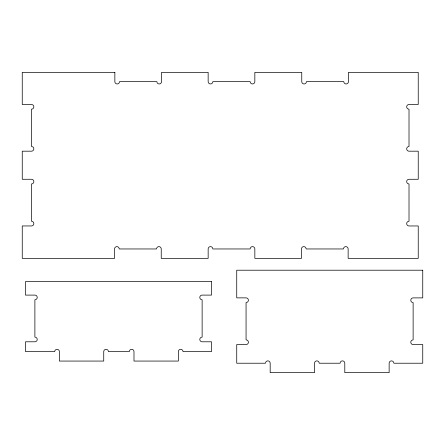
<?xml version="1.0" encoding="UTF-8"?>
<svg xmlns="http://www.w3.org/2000/svg" width="445" height="445" viewBox="0 0 445 445"><rect width="100%" height="100%" fill="white"/><g stroke="black" fill="none" stroke-linecap="round" stroke-linejoin="round"><path stroke-width="0.67" d="M114.855 72.357L22.25 72.357L22.25 104.497L31.406 104.497A2.336 2.336 0 0 1 33.837 106.778A2.336 2.336 0 0 1 31.5 109.164L31.5 146.511A2.336 2.336 0 0 1 33.837 148.847A2.336 2.336 0 0 1 31.5 151.183L22.25 151.183L22.25 179.274L31.406 179.274A2.336 2.336 0 0 1 33.837 181.554A2.336 2.336 0 0 1 31.5 183.935L31.5 221.287A2.336 2.336 0 0 1 33.837 223.624A2.336 2.336 0 0 1 31.5 225.954L22.25 225.96L22.25 258.373L114.549 258.373L114.549 249.055A2.336 2.336 0 0 1 116.829 246.625A2.336 2.336 0 0 1 119.216 248.961L156.562 248.961A2.336 2.336 0 0 1 158.898 246.625A2.336 2.336 0 0 1 161.235 248.961L161.235 258.373L208.154 258.373L208.154 249.055A2.336 2.336 0 0 1 210.441 246.625A2.336 2.336 0 0 1 212.821 248.961L250.173 248.961A2.336 2.336 0 0 1 252.51 246.625A2.336 2.336 0 0 1 254.84 248.961L254.846 258.373L301.454 258.373L301.454 249.055A2.336 2.336 0 0 1 303.74 246.625A2.336 2.336 0 0 1 306.121 248.961L343.473 248.961A2.336 2.336 0 0 1 345.81 246.625A2.336 2.336 0 0 1 348.14 248.961L348.146 258.373L418.233 258.373L418.233 225.96L409.011 225.96A2.336 2.336 0 0 1 406.68 223.624A2.336 2.336 0 0 1 409.011 221.287L409.011 183.935A2.336 2.336 0 0 1 406.68 181.554A2.336 2.336 0 0 1 409.105 179.274L418.233 179.274L418.233 151.183L409.011 151.183A2.336 2.336 0 0 1 406.68 148.847A2.336 2.336 0 0 1 409.011 146.511L409.011 109.164A2.336 2.336 0 0 1 406.68 106.778A2.336 2.336 0 0 1 409.105 104.497L418.233 104.497L418.233 72.357L348.452 72.357L348.452 81.524A2.336 2.336 0 0 1 346.166 83.955A2.336 2.336 0 0 1 343.785 81.619L306.433 81.619A2.336 2.336 0 0 1 304.096 83.955A2.336 2.336 0 0 1 301.766 81.619L301.76 72.357L254.84 72.357L254.84 81.524A2.336 2.336 0 0 1 252.554 83.955A2.336 2.336 0 0 1 250.173 81.619L212.821 81.619A2.336 2.336 0 0 1 210.485 83.955A2.336 2.336 0 0 1 208.154 81.619L208.149 72.357L161.541 72.357L161.541 81.524A2.336 2.336 0 0 1 159.254 83.955A2.336 2.336 0 0 1 156.874 81.619L119.521 81.619A2.336 2.336 0 0 1 117.191 83.955A2.336 2.336 0 0 1 114.855 81.619L114.855 72.357M422.75 270.21L236.734 270.21L236.734 297.872L245.968 297.872A2.336 2.336 0 0 1 248.393 300.153A2.336 2.336 0 0 1 246.063 302.539L246.063 339.885A2.336 2.336 0 0 1 248.399 342.222A2.336 2.336 0 0 1 246.063 344.558L236.734 344.558L236.734 363.22L265.509 363.22A2.336 2.336 0 0 1 267.846 360.878A2.336 2.336 0 0 1 270.176 363.22L270.182 372.643L314.532 372.643L314.532 363.22A2.336 2.336 0 0 1 316.868 360.884A2.336 2.336 0 0 1 319.204 363.22L340.119 363.22A2.336 2.336 0 0 1 342.455 360.878A2.336 2.336 0 0 1 344.792 363.22L344.792 372.643L389.147 372.643L389.147 363.22A2.336 2.336 0 0 1 391.478 360.884A2.336 2.336 0 0 1 393.814 363.22L422.75 363.22L422.75 344.58L413.127 344.58A2.336 2.336 0 0 1 410.791 342.244A2.336 2.336 0 0 1 413.127 339.908L413.127 302.561A2.336 2.336 0 0 1 410.796 300.175A2.336 2.336 0 0 1 413.221 297.894L422.75 297.894L422.75 270.21M211.509 281.613L25.493 281.613L25.493 295.102L34.793 295.102A2.336 2.336 0 0 1 37.224 297.388A2.336 2.336 0 0 1 34.888 299.769L34.888 337.121A2.336 2.336 0 0 1 37.224 339.457A2.336 2.336 0 0 1 34.888 341.788L25.493 341.793L25.493 351.6L54.713 351.6A2.336 2.336 0 0 1 57.066 349.308A2.336 2.336 0 0 1 59.38 351.639L59.38 361.062L103.735 361.062L103.735 351.639A2.336 2.336 0 0 1 106.055 349.303A2.336 2.336 0 0 1 108.408 351.6L129.323 351.6A2.336 2.336 0 0 1 131.675 349.308A2.336 2.336 0 0 1 133.989 351.639L133.989 361.062L178.345 361.062L178.345 351.639A2.336 2.336 0 0 1 180.664 349.303A2.336 2.336 0 0 1 183.017 351.6L211.509 351.6L211.509 341.793L202.13 341.793A2.336 2.336 0 0 1 199.799 339.457A2.336 2.336 0 0 1 202.13 337.121L202.13 299.769A2.336 2.336 0 0 1 199.799 297.388A2.336 2.336 0 0 1 202.23 295.102L211.509 295.102L211.509 281.613"/></g></svg>
